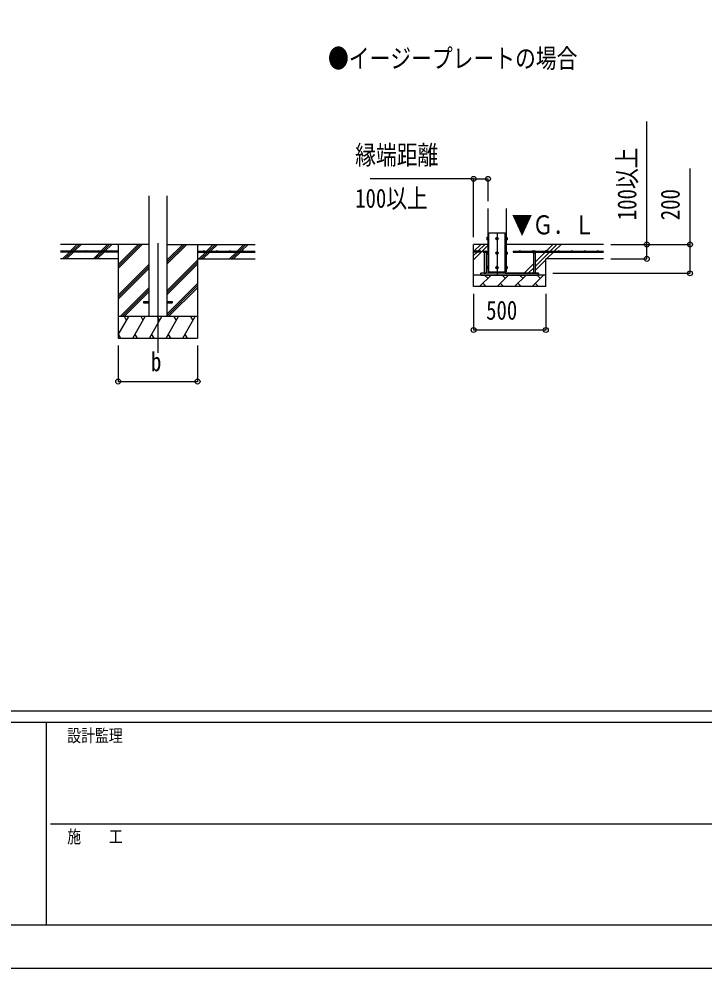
# Model space of a CAD drawing. Units: millimetres, scale not verified. Extents: x -16820 to 16820, y -11880 to 11880.
# Drawn here: x -5408 to -660, y -11880 to -5305 of the extents above; entities that cross this region are included whole.
import ezdxf
from ezdxf.enums import TextEntityAlignment as Align

# ---------------------------------------------------------------- set-up
doc = ezdxf.new("R2010")
doc.units = ezdxf.units.MM
doc.header["$LTSCALE"] = 50
for name, color, linetype in [('0-2_USER1', 3, 'Continuous'), ('0-4_YKK_12', 2, 'Continuous'), ('0-5_YKK_13', 4, 'Continuous'), ('0-6_YKK_A1', 4, 'Continuous'), ('0-7_YKK_D', 6, 'Continuous'), ('0-8_YKK_ZWAK', 7, 'Continuous')]:
    doc.layers.add(name, color=color, linetype=linetype)
doc.styles.add('ＭＳ ゴシック', font='')
doc.styles.get('ＭＳ ゴシック').set_extended_font_data('MS Gothic')

msp = doc.modelspace()

# ---------------------------------------------------------------- linework, layer by layer
at = {"layer": '0-4_YKK_12'}
for p, q in [((-2094.42, -6784.5), (-2094.42, -7084.5)), ((-4444.92, -6857.79), (-4444.92, -7617))]:
    msp.add_line(p, q, dxfattribs=at)
at = {"layer": '0-5_YKK_13'}
for p, q in [((-2165.12, -6820.51), (-2164.54, -6819.51)), ((-2165.12, -6820.51), (-2165.12, -6833.5)), ((-2165.12, -6833.5), (-2164.54, -6834.51)), ((-2159.62, -6819.51), (-2164.54, -6819.51)), ((-2159.62, -6823.25), (-2164.54, -6823.25)), ((-2159.62, -6830.75), (-2164.54, -6830.75)), ((-2159.62, -6834.51), (-2164.54, -6834.51)), ((-2159.62, -6819.51), (-2159.62, -6834.51)), ((-2158.02, -6819.96), (-2159.62, -6819.96)), ((-2159.62, -6826.5), (-2159.62, -6819.96)), ((-2159.62, -6826.5), (-2158.02, -6826.5)), ((-2159.62, -6827.5), (-2158.02, -6827.5)), ((-2159.62, -6834.05), (-2159.62, -6827.5)), ((-2159.62, -6834.05), (-2158.02, -6834.05)), ((-2158.02, -6826.5), (-2158.02, -6819.96)), ((-2158.02, -6834.05), (-2158.02, -6827.5)), ((-2150.42, -7057), (-2150.42, -6787)), ((-2150.42, -6787), (-2038.42, -6787)), ((-2038.42, -7057), (-2038.42, -6787)), ((-2030.82, -6819.95), (-2029.22, -6819.95)), ((-2030.82, -6826.5), (-2030.82, -6819.95)), ((-2029.22, -6826.5), (-2030.82, -6826.5)), ((-2029.22, -6827.5), (-2030.82, -6827.5)), ((-2030.82, -6834.05), (-2030.82, -6827.5)), ((-2029.22, -6834.05), (-2030.82, -6834.05)), ((-2029.22, -6819.49), (-2024.3, -6819.49)), ((-2029.22, -6819.49), (-2029.22, -6834.51)), ((-2029.22, -6826.5), (-2029.22, -6819.95)), ((-2029.22, -6823.25), (-2024.3, -6823.25)), ((-2029.22, -6834.05), (-2029.22, -6827.5)), ((-2029.22, -6830.75), (-2024.3, -6830.75)), ((-2029.22, -6834.51), (-2024.3, -6834.51)), ((-2023.72, -6820.5), (-2024.3, -6819.49)), ((-2023.72, -6833.5), (-2024.3, -6834.51)), ((-2023.72, -6820.5), (-2023.72, -6833.5)), ((-2186.42, -6914.5), (-2187.89, -6915.35)), ((-2186.42, -6914.5), (-2167.42, -6914.5)), ((-2182.92, -6922.5), (-2182.92, -7067)), ((-2182.41, -6922.5), (-2182.41, -6915.35)), ((-2171.44, -6922.5), (-2171.44, -6915.35)), ((-2170.92, -6922.5), (-2170.92, -7067)), ((-2167.42, -6914.5), (-2165.95, -6915.35)), ((-2165.95, -6922.5), (-2165.95, -6915.35)), ((-2165.12, -6920.51), (-2164.54, -6919.51)), ((-2165.12, -6920.51), (-2165.12, -6933.5)), ((-2165.12, -6933.5), (-2164.54, -6934.51)), ((-2159.62, -6919.51), (-2164.54, -6919.51)), ((-2159.62, -6923.25), (-2164.54, -6923.25)), ((-2159.62, -6930.75), (-2164.54, -6930.75)), ((-2159.62, -6934.51), (-2164.54, -6934.51)), ((-2159.62, -6919.51), (-2159.62, -6934.51)), ((-2158.02, -6919.96), (-2159.62, -6919.96)), ((-2159.62, -6926.5), (-2159.62, -6919.96)), ((-2159.62, -6926.5), (-2158.02, -6926.5)), ((-2159.62, -6927.5), (-2158.02, -6927.5)), ((-2159.62, -6934.05), (-2159.62, -6927.5)), ((-2159.62, -6934.05), (-2158.02, -6934.05)), ((-2158.02, -6926.5), (-2158.02, -6919.96)), ((-2158.02, -6934.05), (-2158.02, -6927.5)), ((-2030.82, -6919.95), (-2029.22, -6919.95)), ((-2030.82, -6926.5), (-2030.82, -6919.95)), ((-2029.22, -6926.5), (-2030.82, -6926.5)), ((-2029.22, -6927.5), (-2030.82, -6927.5)), ((-2030.82, -6934.05), (-2030.82, -6927.5)), ((-2029.22, -6934.05), (-2030.82, -6934.05)), ((-2029.22, -6919.49), (-2024.3, -6919.49)), ((-2029.22, -6919.49), (-2029.22, -6934.51)), ((-2029.22, -6926.5), (-2029.22, -6919.95)), ((-2029.22, -6923.25), (-2024.3, -6923.25)), ((-2029.22, -6934.05), (-2029.22, -6927.5)), ((-2029.22, -6930.75), (-2024.3, -6930.75)), ((-2029.22, -6934.51), (-2024.3, -6934.51)), ((-2023.72, -6920.5), (-2024.3, -6919.49)), ((-2023.72, -6933.5), (-2024.3, -6934.51)), ((-2023.72, -6920.5), (-2023.72, -6933.5)), ((-1846.42, -6914.5), (-1847.89, -6915.35)), ((-1847.89, -6922.5), (-1847.89, -6915.35)), ((-1827.42, -6914.5), (-1846.42, -6914.5)), ((-1842.92, -6922.5), (-1842.92, -7067)), ((-1842.41, -6922.5), (-1842.41, -6915.35)), ((-1831.44, -6922.5), (-1831.44, -6915.35)), ((-1830.92, -6922.5), (-1830.92, -7067)), ((-1827.42, -6914.5), (-1825.95, -6915.35)), ((-2165.12, -7020.51), (-2164.54, -7019.51)), ((-2165.12, -7020.51), (-2165.12, -7033.5)), ((-2165.12, -7033.5), (-2164.54, -7034.51)), ((-2159.62, -7019.51), (-2164.54, -7019.51)), ((-2159.62, -7023.25), (-2164.54, -7023.25)), ((-2159.62, -7030.75), (-2164.54, -7030.75)), ((-2159.62, -7034.51), (-2164.54, -7034.51)), ((-2159.62, -7019.51), (-2159.62, -7034.51)), ((-2158.02, -7019.96), (-2159.62, -7019.96)), ((-2159.62, -7026.5), (-2159.62, -7019.96)), ((-2159.62, -7026.5), (-2158.02, -7026.5)), ((-2159.62, -7027.5), (-2158.02, -7027.5)), ((-2159.62, -7034.05), (-2159.62, -7027.5)), ((-2159.62, -7034.05), (-2158.02, -7034.05)), ((-2158.02, -7026.5), (-2158.02, -7019.96)), ((-2158.02, -7034.05), (-2158.02, -7027.5)), ((-2030.82, -7019.95), (-2029.22, -7019.95)), ((-2030.82, -7026.5), (-2030.82, -7019.95)), ((-2029.22, -7026.5), (-2030.82, -7026.5)), ((-2029.22, -7027.5), (-2030.82, -7027.5)), ((-2030.82, -7034.05), (-2030.82, -7027.5)), ((-2029.22, -7034.05), (-2030.82, -7034.05)), ((-2029.22, -7019.49), (-2024.3, -7019.49)), ((-2029.22, -7019.49), (-2029.22, -7034.51)), ((-2029.22, -7026.5), (-2029.22, -7019.95)), ((-2029.22, -7023.25), (-2024.3, -7023.25)), ((-2029.22, -7034.05), (-2029.22, -7027.5)), ((-2029.22, -7030.75), (-2024.3, -7030.75)), ((-2029.22, -7034.51), (-2024.3, -7034.51)), ((-2023.72, -7020.5), (-2024.3, -7019.49)), ((-2023.72, -7033.5), (-2024.3, -7034.51)), ((-2023.72, -7020.5), (-2023.72, -7033.5)), ((-1806.92, -7067), (-2206.92, -7067)), ((-2206.92, -7079), (-2206.92, -7067)), ((-2206.92, -7079), (-1806.92, -7079)), ((-2182.92, -7067), (-2170.92, -7067)), ((-2182.92, -7080.5), (-2170.92, -7080.5)), ((-2150.42, -7067), (-2150.42, -7057)), ((-2038.42, -7067), (-2038.42, -7057)), ((-1830.92, -7067), (-1842.92, -7067)), ((-1830.92, -7080.5), (-1842.92, -7080.5)), ((-1806.92, -7079), (-1806.92, -7067)), ((-4544.92, -7262.5), (-4544.92, -7271.5)), ((-4544.92, -7262.5), (-4507.42, -7262.5)), ((-4544.92, -7271.5), (-4507.42, -7271.5)), ((-4382.42, -7262.5), (-4344.92, -7262.5)), ((-4382.42, -7271.5), (-4344.92, -7271.5)), ((-4344.92, -7262.5), (-4344.92, -7271.5))]:
    msp.add_line(p, q, dxfattribs=at)
for points in [[(-2156.92, -6818.5), (-2158.02, -6818.5), (-2158.02, -6835.5), (-2156.92, -6835.5)], [(-2031.92, -6818.5), (-2030.82, -6818.5), (-2030.82, -6835.5), (-2031.92, -6835.5)], [(-2165.95, -6922.5), (-2187.89, -6922.5), (-2187.89, -6915.35)], [(-2156.92, -6918.5), (-2158.02, -6918.5), (-2158.02, -6935.5), (-2156.92, -6935.5)], [(-2031.92, -6918.5), (-2030.82, -6918.5), (-2030.82, -6935.5), (-2031.92, -6935.5)], [(-1847.89, -6922.5), (-1825.95, -6922.5), (-1825.95, -6915.35)], [(-2156.92, -7018.5), (-2158.02, -7018.5), (-2158.02, -7035.5), (-2156.92, -7035.5)], [(-2031.92, -7018.5), (-2030.82, -7018.5), (-2030.82, -7035.5), (-2031.92, -7035.5)], [(-2182.92, -7079), (-2182.92, -7080.5), (-2180.92, -7082.5), (-2172.92, -7082.5)], [(-2170.92, -7079), (-2170.92, -7080.5), (-2172.92, -7082.5)], [(-1842.92, -7079), (-1842.92, -7080.5), (-1840.92, -7082.5)], [(-1830.92, -7079), (-1830.92, -7080.5), (-1832.92, -7082.5), (-1840.92, -7082.5)]]:
    msp.add_lwpolyline(points, dxfattribs=at)
for points in [[(-2094.42, -6819.49), (-2100.92, -6823.25), (-2100.92, -6830.75), (-2094.42, -6834.51), (-2087.92, -6830.75), (-2087.92, -6823.25)], [(-2094.42, -6919.49), (-2100.92, -6923.25), (-2100.92, -6930.75), (-2094.42, -6934.51), (-2087.92, -6930.75), (-2087.92, -6923.25)], [(-2094.42, -7019.49), (-2100.92, -7023.25), (-2100.92, -7030.75), (-2094.42, -7034.51), (-2087.92, -7030.75), (-2087.92, -7023.25)]]:
    msp.add_lwpolyline(points, close=True, dxfattribs=at)
for centre, radius in [((-2094.42, -6827), 8.5), ((-2094.42, -6827), 6.5), ((-2094.42, -6927), 8.5), ((-2094.42, -6927), 6.5), ((-2094.42, -7027), 8.5), ((-2094.42, -7027), 6.5)]:
    msp.add_circle(centre, radius, dxfattribs=at)
for centre, radius, start, end in [((-2161.82, -6821.38), 3.31, 145.51973, 214.48027), ((-2152.7, -6827), 12.42, 162.41205, 197.58795), ((-2161.8, -6832.63), 3.32, 145.61575, 214.38425), ((-2094.42, -6827), 7.05, 157.21814, 202.78186), ((-2094.42, -6827), 7.05, 97.21814, 142.78186), ((-2094.42, -6827), 7.05, 217.21814, 262.78186), ((-2094.42, -6827), 7.05, 37.21814, 82.78186), ((-2094.42, -6827), 7.05, 277.21814, 322.78186), ((-2094.42, -6827), 7.05, 337.21814, 22.78186), ((-2027.04, -6821.37), 3.32, 325.61575, 34.38425), ((-2036.14, -6827), 12.42, 342.41205, 17.58795), ((-2027.04, -6832.63), 3.32, 325.61575, 34.38425), ((-2185.15, -6919.36), 4.86, 55.61575, 124.38425), ((-2176.92, -6932.65), 18.15, 72.41205, 107.58795), ((-2168.69, -6919.36), 4.86, 55.61575, 124.38425), ((-2161.82, -6921.38), 3.31, 145.51973, 214.48027), ((-2152.7, -6927), 12.42, 162.41205, 197.58795), ((-2161.8, -6932.63), 3.32, 145.61575, 214.38425), ((-2094.42, -6927), 7.05, 157.21814, 202.78186), ((-2094.42, -6927), 7.05, 97.21814, 142.78186), ((-2094.42, -6927), 7.05, 217.21814, 262.78186), ((-2094.42, -6927), 7.05, 37.21814, 82.78186), ((-2094.42, -6927), 7.05, 277.21814, 322.78186), ((-2094.42, -6927), 7.05, 337.21814, 22.78186), ((-2027.04, -6921.37), 3.32, 325.61575, 34.38425), ((-2036.14, -6927), 12.42, 342.41205, 17.58795), ((-2027.04, -6932.63), 3.32, 325.61575, 34.38425), ((-1845.15, -6919.36), 4.86, 55.61575, 124.38425), ((-1836.92, -6932.65), 18.15, 72.41205, 107.58795), ((-1828.69, -6919.36), 4.86, 55.61575, 124.38425), ((-2161.82, -7021.38), 3.31, 145.51973, 214.48027), ((-2152.7, -7027), 12.42, 162.41205, 197.58795), ((-2161.8, -7032.63), 3.32, 145.61575, 214.38425), ((-2094.42, -7027), 7.05, 157.21814, 202.78186), ((-2094.42, -7027), 7.05, 97.21814, 142.78186), ((-2094.42, -7027), 7.05, 217.21814, 262.78186), ((-2094.42, -7027), 7.05, 37.21814, 82.78186), ((-2094.42, -7027), 7.05, 277.21814, 322.78186), ((-2094.42, -7027), 7.05, 337.21814, 22.78186), ((-2027.04, -7021.37), 3.32, 325.61575, 34.38425), ((-2036.14, -7027), 12.42, 342.41205, 17.58795), ((-2027.04, -7032.63), 3.32, 325.61575, 34.38425)]:
    msp.add_arc(centre, radius, start, end, dxfattribs=at)
at = {"layer": '0-6_YKK_A1'}
for p, q in [((-4507.42, -6530.65), (-4507.42, -7367)), ((-4382.42, -6530.65), (-4382.42, -7367)), ((-2156.92, -7057), (-2156.92, -6617)), ((-2031.92, -6617), (-2031.92, -7057)), ((-4507.42, -6867), (-5119.92, -6867)), ((-5053.09, -6914.5), (-5005.59, -6867)), ((-5034.09, -6909.64), (-4991.45, -6867)), ((-5024.8, -6914.5), (-4977.3, -6867)), ((-4840.96, -6914.5), (-4793.46, -6867)), ((-4826.81, -6914.5), (-4779.31, -6867)), ((-4812.67, -6914.5), (-4765.17, -6867)), ((-4719.92, -6867), (-4719.92, -7517)), ((-4719.92, -7033.88), (-4553.04, -6867)), ((-4719.92, -7019.74), (-4567.18, -6867)), ((-4719.92, -7005.6), (-4581.32, -6867)), ((-4382.42, -7004.75), (-4244.67, -6867)), ((-4382.42, -6990.61), (-4258.81, -6867)), ((-4382.42, -6976.46), (-4272.96, -6867)), ((-4382.42, -6867), (-3769.92, -6867)), ((-4169.92, -6867), (-4169.92, -7517)), ((-4108.32, -6914.5), (-4060.82, -6867)), ((-4094.18, -6914.5), (-4046.68, -6867)), ((-4080.04, -6914.5), (-4032.54, -6867)), ((-3896.19, -6914.5), (-3848.69, -6867)), ((-3882.05, -6914.5), (-3834.55, -6867)), ((-3867.91, -6914.5), (-3820.41, -6867)), ((-2156.92, -6867), (-2256.92, -6867)), ((-2256.92, -7159), (-2256.92, -6867)), ((-2256.92, -6973), (-2156.92, -6873)), ((-2254.99, -6914.5), (-2207.49, -6867)), ((-2226.71, -6914.5), (-2179.21, -6867)), ((-1356.92, -6867), (-2031.92, -6867)), ((-1754.99, -6914.5), (-1707.49, -6867)), ((-1726.71, -6914.5), (-1679.21, -6867)), ((-1698.42, -6914.5), (-1650.92, -6867)), ((-4719.92, -6914.5), (-5119.92, -6914.5)), ((-4719.92, -6919.5), (-5119.92, -6919.5)), ((-4719.92, -6967), (-5119.92, -6967)), ((-5105.59, -6967), (-5058.09, -6919.5)), ((-5091.45, -6967), (-5043.95, -6919.5)), ((-5077.3, -6967), (-5029.8, -6919.5)), ((-5038.95, -6914.5), (-5037.28, -6912.83)), ((-4892.05, -6965.6), (-4845.96, -6919.5)), ((-4879.31, -6967), (-4831.81, -6919.5)), ((-4865.17, -6967), (-4817.67, -6919.5)), ((-4719.92, -6914.5), (-4719.92, -6919.5)), ((-4169.92, -6914.5), (-3769.92, -6914.5)), ((-4169.92, -6914.5), (-4169.92, -6919.5)), ((-4169.92, -6919.5), (-3769.92, -6919.5)), ((-4169.92, -6967), (-3769.92, -6967)), ((-4160.82, -6967), (-4113.32, -6919.5)), ((-4146.68, -6967), (-4099.18, -6919.5)), ((-4132.54, -6967), (-4085.04, -6919.5)), ((-3948.69, -6967), (-3901.19, -6919.5)), ((-3934.55, -6967), (-3887.05, -6919.5)), ((-3920.41, -6967), (-3872.91, -6919.5)), ((-2206.92, -6914.5), (-2256.92, -6914.5)), ((-2256.92, -6944.71), (-2231.71, -6919.5)), ((-2206.92, -6919.5), (-2256.92, -6919.5)), ((-2206.92, -6914.5), (-2206.92, -6919.5)), ((-1981.92, -6914.5), (-1356.92, -6914.5)), ((-1981.92, -6914.5), (-1981.92, -6919.5)), ((-1981.92, -6919.5), (-1847.89, -6919.5)), ((-1830.92, -7018.71), (-1731.71, -6919.5)), ((-1830.92, -6990.43), (-1759.99, -6919.5)), ((-1825.95, -6919.5), (-1356.92, -6919.5)), ((-1756.92, -7159), (-1756.92, -6967)), ((-1356.92, -6967), (-1756.92, -6967)), ((-1750.92, -6967), (-1703.42, -6919.5)), ((-4719.92, -7217.73), (-4507.42, -7005.23)), ((-4719.92, -7231.87), (-4507.42, -7019.37)), ((-4719.92, -7246.01), (-4507.42, -7033.51)), ((-4382.42, -7188.59), (-4169.92, -6976.1)), ((-4382.42, -7202.74), (-4169.92, -6990.24)), ((-4382.42, -7216.88), (-4169.92, -7004.38)), ((-1907.49, -7067), (-1842.92, -7002.43)), ((-1879.21, -7067), (-1842.92, -7030.71)), ((-1830.92, -7047), (-1756.92, -6973)), ((-1756.92, -7079), (-2256.92, -7079)), ((-2216.18, -7159), (-2136.18, -7079)), ((-2158.85, -7101.66), (-2178.01, -7082.5)), ((-2156.92, -7057), (-2031.92, -7057)), ((-2094.76, -7159), (-2014.76, -7079)), ((-2037.42, -7101.66), (-2060.09, -7079)), ((-2038.42, -7067), (-1806.92, -7067)), ((-1973.34, -7159), (-1893.34, -7079)), ((-1916, -7101.66), (-1938.66, -7079)), ((-1851.92, -7159), (-1771.92, -7079)), ((-1850.92, -7067), (-1842.92, -7059)), ((-1794.58, -7101.66), (-1817.24, -7079)), ((-1806.92, -7067), (-1806.92, -7079)), ((-4382.42, -7350.72), (-4169.92, -7138.23)), ((-4382.42, -7364.87), (-4169.92, -7152.37)), ((-4370.41, -7367), (-4169.92, -7166.51)), ((-1756.92, -7159), (-2256.92, -7159)), ((-2193.52, -7136.34), (-2170.86, -7159)), ((-2072.1, -7136.34), (-2049.44, -7159)), ((-1950.68, -7136.34), (-1928.02, -7159)), ((-1829.26, -7136.34), (-1806.6, -7159)), ((-4707.06, -7367), (-4507.42, -7167.36)), ((-4692.92, -7367), (-4507.42, -7181.5)), ((-4678.78, -7367), (-4507.42, -7195.64)), ((-4169.92, -7367), (-4719.92, -7367)), ((-4719.92, -7492.45), (-4647.49, -7367)), ((-4662.49, -7392.98), (-4677.49, -7367)), ((-4618.62, -7517), (-4532.02, -7367)), ((-4547.02, -7392.98), (-4562.02, -7367)), ((-4503.15, -7517), (-4416.55, -7367)), ((-4431.55, -7392.98), (-4446.55, -7367)), ((-4387.68, -7517), (-4301.08, -7367)), ((-4316.08, -7392.98), (-4331.08, -7367)), ((-4272.21, -7517), (-4185.61, -7367)), ((-4200.61, -7392.98), (-4215.61, -7367)), ((-4719.1, -7491.02), (-4704.1, -7517)), ((-4603.63, -7491.02), (-4588.63, -7517)), ((-4488.16, -7491.02), (-4473.16, -7517)), ((-4372.68, -7491.02), (-4357.69, -7517)), ((-4257.22, -7491.02), (-4242.22, -7517)), ((-4719.92, -7517), (-4169.92, -7517))]:
    msp.add_line(p, q, dxfattribs=at)
msp.add_lwpolyline([(-2150.42, -7067), (-2206.92, -7067), (-2206.92, -7079)], dxfattribs=at)
for centre in [(-5034.92, -6912), (-4944.92, -6912), (-4854.92, -6912), (-4764.92, -6912), (-4124.92, -6912), (-4034.92, -6912), (-3944.92, -6912), (-3854.92, -6912), (-2231.92, -6912), (-1936.92, -6912), (-1846.92, -6912), (-1756.92, -6912), (-1666.92, -6912), (-1576.92, -6912), (-1486.92, -6912), (-1396.92, -6912)]:
    msp.add_circle(centre, 2.5, dxfattribs=at)
at = {"layer": '0-7_YKK_D'}
for p, q in [((-2256.92, -6412.47), (-2974.73, -6412.47)), ((-2256.92, -6817), (-2256.92, -6411.47)), ((-2256.92, -6412.47), (-2156.92, -6412.47)), ((-2156.92, -6567), (-2156.92, -6411.47)), ((-1306.92, -6867), (-1056.42, -6867)), ((-1306.92, -6867), (-755.92, -6867)), ((-1306.92, -6967), (-1056.42, -6967)), ((-1706.92, -7067), (-755.92, -7067)), ((-2256.92, -7209), (-2256.92, -7461)), ((-1756.92, -7209), (-1756.92, -7461)), ((-1756.92, -7460), (-2256.92, -7460)), ((-4719.92, -7567), (-4719.92, -7818)), ((-4169.92, -7567), (-4169.92, -7818)), ((-4719.92, -7817), (-4169.92, -7817))]:
    msp.add_line(p, q, dxfattribs=at)
for points in [[(-1056.92, -6967), (-1056.92, -6867), (-1056.92, -6014.2)], [(-756.92, -7067), (-756.92, -6867), (-756.92, -6340.6)]]:
    msp.add_lwpolyline(points, dxfattribs=at)
for centre in [(-2256.92, -6412.47), (-2156.92, -6412.47), (-1056.92, -6867), (-756.92, -6867), (-1056.92, -6967), (-756.92, -7067), (-2256.92, -7460), (-1756.92, -7460), (-4719.92, -7817), (-4169.92, -7817)]:
    msp.add_circle(centre, 17, dxfattribs=at)
at = {"layer": '0-8_YKK_ZWAK'}
for p, q in [((15580.08, -10100), (-15619.92, -10100)), ((-5219.92, -10180), (-15619.92, -10180)), ((-5219.92, -10180), (-5219.92, -11580)), ((-19.92, -10180), (-5219.92, -10180)), ((-5189.92, -10880), (-19.92, -10880)), ((-15619.92, -11580), (-5219.92, -11580)), ((-5219.92, -11580), (-19.92, -11580))]:
    msp.add_line(p, q, dxfattribs=at)
msp.add_lwpolyline([(-16820, -11880), (16820, -11880), (16820, 11880), (-16820, 11880)], close=True, dxfattribs=at)

# ---------------------------------------------------------------- texts
at = {"layer": '0-2_USER1', "style": 'ＭＳ ゴシック', "width": 0.8}
msp.add_text('●イージープレートの場合', height=132, dxfattribs=at).set_placement((-3266.08, -5683.27), align=Align.BOTTOM_LEFT)
at = {"layer": '0-6_YKK_A1', "style": 'ＭＳ ゴシック', "width": 0.8}
msp.add_text('▼Ｇ．Ｌ', height=132, dxfattribs=at).set_placement((-1993.13, -6836.74), align=Align.BOTTOM_LEFT)
at = {"layer": '0-7_YKK_D', "style": 'ＭＳ ゴシック', "width": 0.8}
for s, p in [('縁端距離', (-3077.72, -6352.47)), ('100以上', (-3077.72, -6652.47)), ('500', (-2170.12, -7428)), ('b', (-4492.92, -7785))]:
    msp.add_text(s, height=132, dxfattribs=at).set_placement(p, align=Align.BOTTOM_LEFT)
for s, p in [('100以上', (-1088.92, -6699)), ('200', (-788.92, -6699))]:
    msp.add_text(s, height=132, rotation=90, dxfattribs=at).set_placement(p, align=Align.BOTTOM_LEFT)
at = {"layer": '0-8_YKK_ZWAK', "style": 'ＭＳ ゴシック', "width": 0.8}
for s, p in [('設計監理', (-5073.25, -10340)), ('施\u3000\u3000工', (-5073.25, -11040))]:
    msp.add_text(s, height=87.98, dxfattribs=at).set_placement(p, align=Align.BOTTOM_LEFT)

doc.saveas('drawing.dxf')
